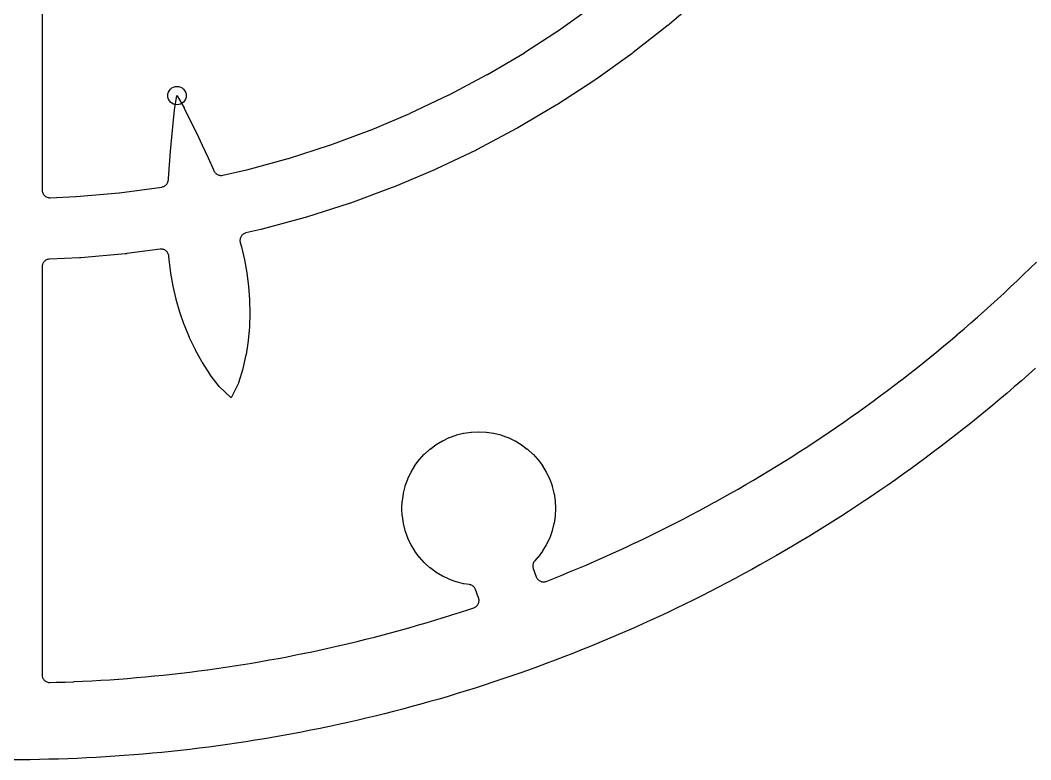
# Model space of a CAD drawing. Header units: millimetres. Extents: x -50 to 50, y -50 to 50.
# Drawn here: x 0.29 to 33.16, y -49.95 to -25.89 of the extents above; entities that cross this region are included whole.
import ezdxf

# ---------------------------------------------------------------- set-up
doc = ezdxf.new("R2010")
doc.units = ezdxf.units.MM
for name, color, linetype in [('CUT_INNER', 6, 'Continuous'), ('CUT_OUTER', 1, 'Continuous'), ('ENGRAVE', 7, 'Continuous')]:
    doc.layers.add(name, color=color, linetype=linetype)

msp = doc.modelspace()

# ---------------------------------------------------------------- linework, layer by layer
at = {"layer": 'CUT_INNER'}
for points in [[(0.999, -21.6311), (0.999, -31.4152), (1.0003, -31.4404), (1.0041, -31.4653), (1.0104, -31.4898), (1.0191, -31.5134), (1.0302, -31.5361), (1.0435, -31.5575), (1.0589, -31.5775), (1.0762, -31.5959), (1.0953, -31.6124), (1.1159, -31.6269), (1.1379, -31.6392), (1.1611, -31.6492), (1.1851, -31.6569), (1.2098, -31.6621), (1.2349, -31.6648), (1.2601, -31.665), (2.1027, -31.6276), (2.1137, -31.6268), (3.5035, -31.5032), (3.5146, -31.5019), (4.8927, -31.3174), (4.9169, -31.3129), (4.9407, -31.3061), (4.9636, -31.2969), (4.9855, -31.2855), (5.0062, -31.2721), (5.0254, -31.2566), (5.043, -31.2393), (5.0589, -31.2204), (5.0728, -31.2), (5.0846, -31.1784), (5.0942, -31.1556), (5.1016, -31.1321), (5.1065, -31.1079), (5.1091, -31.0834), (5.1113, -31.0438), (5.1114, -31.0419), (5.1428, -30.5966), (5.1429, -30.5952), (5.1794, -30.1491), (5.2199, -29.7004), (5.2635, -29.251), (5.2637, -29.2497), (5.3118, -28.8041), (5.3128, -28.7967), (5.3881, -28.3516), (5.3893, -28.3461), (5.3921, -28.3504), (5.6176, -28.742), (5.6211, -28.7486), (5.8211, -29.1497), (5.8217, -29.1509), (6.0181, -29.5555), (6.2118, -29.9618), (6.402, -30.3693), (6.4026, -30.3706), (6.5868, -30.7772), (6.5876, -30.779), (6.5926, -30.7905), (6.6035, -30.8126), (6.6166, -30.8336), (6.6317, -30.8531), (6.6486, -30.8711), (6.6672, -30.8873), (6.6873, -30.9015), (6.7088, -30.9138), (6.7313, -30.9238), (6.7547, -30.9316), (6.7788, -30.9371), (6.8033, -30.9401), (6.8279, -30.9407), (6.8525, -30.9389), (6.8769, -30.9347), (7.6538, -30.7594), (7.6646, -30.7568), (9.0107, -30.3896), (9.0213, -30.3865), (10.3499, -29.96), (10.3604, -29.9564), (11.6687, -29.4714), (11.679, -29.4674), (12.9645, -28.9248), (12.9746, -28.9203), (14.2348, -28.3213), (14.2447, -28.3163), (15.477, -27.662), (15.4867, -27.6566), (16.6888, -26.9482), (16.6983, -26.9424), (17.8678, -26.1814), (17.8769, -26.1751), (19.0116, -25.363)], [(22.5069, -25.0764), (21.4088, -26.0201), (21.4067, -26.0219), (21.3746, -26.0483), (21.3724, -26.05), (20.2335, -26.9442), (20.2313, -26.9459), (20.1981, -26.9708), (20.1959, -26.9724), (19.0184, -27.8152), (19.0162, -27.8168), (18.9818, -27.8402), (18.9795, -27.8417), (17.7659, -28.6314), (17.7635, -28.6329), (17.7282, -28.6548), (17.7258, -28.6562), (16.4783, -29.3913), (16.4759, -29.3927), (16.4397, -29.413), (16.4372, -29.4143), (15.1584, -30.0933), (15.1559, -30.0946), (15.1188, -30.1133), (15.1163, -30.1145), (13.8086, -30.7361), (13.8061, -30.7373), (13.7681, -30.7543), (13.7656, -30.7554), (12.4316, -31.3184), (12.429, -31.3194), (12.3904, -31.3347), (12.3878, -31.3357), (11.0301, -31.839), (11.0275, -31.8399), (10.9882, -31.8535), (10.9856, -31.8544), (9.6069, -32.2969), (9.6043, -32.2977), (9.5645, -32.3096), (9.5618, -32.3103), (8.1648, -32.6913), (8.1622, -32.692), (8.1218, -32.702), (8.1191, -32.7027), (7.632, -32.8125), (7.6077, -32.8193), (7.5842, -32.8285), (7.5618, -32.8401), (7.5406, -32.8538), (7.5209, -32.8696), (7.503, -32.8873), (7.4868, -32.9067), (7.4728, -32.9276), (7.4609, -32.9499), (7.4513, -32.9732), (7.4441, -32.9974), (7.4394, -33.0222), (7.4372, -33.0473), (7.4376, -33.0725), (7.4405, -33.0976), (7.4459, -33.1223), (7.4841, -33.2622), (7.4853, -33.2673), (7.5808, -33.6859), (7.582, -33.6915), (7.6579, -34.1131), (7.6589, -34.1192), (7.714, -34.5442), (7.7146, -34.5507), (7.7476, -34.9793), (7.748, -34.9861), (7.7577, -35.4187), (7.7577, -35.4257), (7.7431, -35.8625), (7.7426, -35.8697), (7.7024, -36.311), (7.7015, -36.3184), (7.6339, -36.7644), (7.6324, -36.7723), (7.5341, -37.2229), (7.5316, -37.2323), (7.3942, -37.6891), (7.3925, -37.694), (7.3904, -37.6988), (7.1557, -38.1729), (7.1529, -38.1779), (7.1485, -38.1741), (6.7637, -37.8112), (6.76, -37.8075), (6.7567, -37.8034), (6.4691, -37.4229), (6.4635, -37.4149), (6.2147, -37.0266), (6.2106, -37.0197), (5.9922, -36.6251), (5.9888, -36.6184), (5.7976, -36.2186), (5.7947, -36.212), (5.6292, -35.8075), (5.6267, -35.8009), (5.4855, -35.3919), (5.4835, -35.3854), (5.3654, -34.9721), (5.3638, -34.9658), (5.2677, -34.5481), (5.2665, -34.5421), (5.1912, -34.1204), (5.1903, -34.1147), (5.1344, -33.689), (5.1338, -33.6838), (5.1233, -33.5658), (5.1198, -33.5408), (5.1138, -33.5163), (5.1054, -33.4925), (5.0946, -33.4697), (5.0816, -33.4481), (5.0664, -33.4279), (5.0493, -33.4094), (5.0304, -33.3927), (5.01, -33.3779), (4.9881, -33.3653), (4.9651, -33.355), (4.9412, -33.347), (4.9165, -33.3415), (4.8915, -33.3385), (4.8663, -33.338), (4.8411, -33.3401), (3.7536, -33.4857), (3.7509, -33.4861), (3.7096, -33.4907), (3.7068, -33.491), (2.2646, -33.6193), (2.2618, -33.6195), (2.2204, -33.6223), (2.2176, -33.6224), (1.2379, -33.6659), (1.2142, -33.6681), (1.1907, -33.6726), (1.1679, -33.6792), (1.1457, -33.688), (1.1245, -33.6989), (1.1044, -33.7117), (1.0856, -33.7264), (1.0683, -33.7429), (1.0527, -33.7609), (1.0389, -33.7803), (1.0269, -33.8009), (1.017, -33.8226), (1.0092, -33.8451), (1.0035, -33.8683), (1.0001, -33.8919), (0.999, -33.9157), (0.999, -47.1858), (1.0002, -47.2107), (1.004, -47.2354), (1.0101, -47.2596), (1.0187, -47.283), (1.0295, -47.3055), (1.0426, -47.3268), (1.0577, -47.3467), (1.0747, -47.365), (1.0934, -47.3815), (1.1137, -47.396), (1.1354, -47.4085), (1.1581, -47.4187), (1.1818, -47.4266), (1.2062, -47.4321), (1.2309, -47.4351), (1.2559, -47.4357), (1.4548, -47.4302), (1.4564, -47.4301), (1.7458, -47.4204), (1.7474, -47.4203), (2.0368, -47.4088), (2.0383, -47.4087), (2.3276, -47.3954), (2.3291, -47.3953), (2.6184, -47.3802), (2.6199, -47.3801), (2.9091, -47.3632), (2.9106, -47.3632), (3.1996, -47.3445), (3.2011, -47.3444), (3.4901, -47.324), (3.4916, -47.3239), (3.7804, -47.3017), (3.7819, -47.3016), (4.0705, -47.2776), (4.0721, -47.2775), (4.3605, -47.2517), (4.3621, -47.2516), (4.6504, -47.2241), (4.6519, -47.2239), (4.9401, -47.1947), (4.9416, -47.1945), (5.2296, -47.1635), (5.2311, -47.1633), (5.5188, -47.1305), (5.5204, -47.1303), (5.8079, -47.0957), (5.8095, -47.0955), (6.0968, -47.0592), (6.0983, -47.059), (6.3854, -47.0209), (6.387, -47.0207), (6.6738, -46.9808), (6.6753, -46.9806), (6.962, -46.939), (6.9635, -46.9388), (7.2499, -46.8954), (7.2514, -46.8952), (7.5375, -46.85), (7.539, -46.8498), (7.8248, -46.8029), (7.8263, -46.8027), (8.1118, -46.754), (8.1133, -46.7538), (8.3985, -46.7034), (8.4, -46.7031), (8.6849, -46.651), (8.6865, -46.6507), (8.971, -46.5968), (8.9725, -46.5965), (9.2568, -46.5409), (9.2583, -46.5406), (9.5422, -46.4832), (9.5437, -46.4829), (9.8272, -46.4238), (9.8287, -46.4234), (10.1119, -46.3626), (10.1134, -46.3623), (10.3962, -46.2997), (10.3976, -46.2993), (10.68, -46.235), (10.6815, -46.2347), (10.9635, -46.1686), (10.965, -46.1683), (11.2466, -46.1005), (11.2481, -46.1001), (11.5293, -46.0306), (11.5308, -46.0302), (11.8115, -45.959), (11.813, -45.9586), (12.0933, -45.8856), (12.0948, -45.8853), (12.3746, -45.8106), (12.3761, -45.8102), (12.6554, -45.7338), (12.6569, -45.7334), (12.9358, -45.6553), (12.9373, -45.6549), (13.2157, -45.575), (13.2172, -45.5746), (13.4951, -45.4931), (13.4966, -45.4927), (13.774, -45.4094), (13.7755, -45.409), (14.0524, -45.3241), (14.0538, -45.3236), (14.3302, -45.237), (14.3317, -45.2365), (14.6075, -45.1482), (14.609, -45.1477), (14.8843, -45.0577), (14.8857, -45.0572), (15.044, -45.0044), (15.0672, -44.9954), (15.0894, -44.984), (15.1104, -44.9705), (15.1299, -44.955), (15.1478, -44.9376), (15.1639, -44.9185), (15.178, -44.8979), (15.1899, -44.876), (15.1997, -44.853), (15.207, -44.8292), (15.212, -44.8047), (15.2145, -44.7799), (15.2145, -44.7549), (15.212, -44.7301), (15.2071, -44.7056), (15.1997, -44.6818), (15.1021, -44.4135), (15.0926, -44.3909), (15.081, -44.3695), (15.0673, -44.3492), (15.0518, -44.3304), (15.0345, -44.3132), (15.0156, -44.2978), (14.9952, -44.2843), (14.9737, -44.2728), (14.9511, -44.2635), (14.9278, -44.2564), (14.9038, -44.2517), (14.7235, -44.2249), (14.7115, -44.2225), (14.4856, -44.166), (14.4739, -44.1624), (14.2547, -44.084), (14.2434, -44.0793), (14.0329, -43.9797), (14.0221, -43.9739), (13.8224, -43.8543), (13.8122, -43.8474), (13.6252, -43.7088), (13.6157, -43.701), (13.4432, -43.5446), (13.4346, -43.536), (13.2782, -43.3634), (13.2704, -43.354), (13.1317, -43.167), (13.1249, -43.1568), (13.0052, -42.9571), (12.9995, -42.9463), (12.8999, -42.7358), (12.8952, -42.7245), (12.8168, -42.5053), (12.8132, -42.4935), (12.7567, -42.2677), (12.7543, -42.2557), (12.7201, -42.0254), (12.7189, -42.0132), (12.7075, -41.7806), (12.7075, -41.7684), (12.7189, -41.5358), (12.7201, -41.5236), (12.7543, -41.2933), (12.7567, -41.2813), (12.8132, -41.0555), (12.8168, -41.0437), (12.8952, -40.8245), (12.8999, -40.8132), (12.9995, -40.6027), (13.0052, -40.5919), (13.1249, -40.3922), (13.1317, -40.382), (13.2704, -40.195), (13.2782, -40.1856), (13.4346, -40.0131), (13.4432, -40.0044), (13.6157, -39.848), (13.6252, -39.8403), (13.8122, -39.7016), (13.8224, -39.6948), (14.0221, -39.5751), (14.0329, -39.5693), (14.2434, -39.4697), (14.2547, -39.465), (14.4739, -39.3866), (14.4856, -39.3831), (14.7115, -39.3265), (14.7235, -39.3241), (14.9538, -39.2899), (14.966, -39.2887), (15.1985, -39.2773), (15.2108, -39.2773), (15.4433, -39.2887), (15.4555, -39.2899), (15.6858, -39.3241), (15.6979, -39.3265), (15.9237, -39.3831), (15.9354, -39.3866), (16.1546, -39.465), (16.166, -39.4697), (16.3764, -39.5693), (16.3873, -39.5751), (16.5869, -39.6948), (16.5971, -39.7016), (16.7841, -39.8403), (16.7936, -39.848), (16.9661, -40.0044), (16.9748, -40.0131), (17.1311, -40.1856), (17.1389, -40.195), (17.2776, -40.382), (17.2844, -40.3922), (17.4041, -40.5919), (17.4099, -40.6027), (17.5094, -40.8132), (17.5141, -40.8245), (17.5926, -41.0437), (17.5961, -41.0555), (17.6527, -41.2813), (17.6551, -41.2933), (17.6892, -41.5236), (17.6905, -41.5358), (17.7019, -41.7684), (17.7019, -41.7806), (17.6905, -42.0132), (17.6892, -42.0254), (17.6551, -42.2557), (17.6527, -42.2677), (17.5961, -42.4935), (17.5926, -42.5053), (17.5141, -42.7245), (17.5094, -42.7358), (17.4099, -42.9463), (17.4041, -42.9571), (17.2844, -43.1568), (17.2776, -43.167), (17.1389, -43.354), (17.1311, -43.3634), (17.029, -43.4761), (17.0134, -43.4952), (16.9997, -43.5157), (16.9881, -43.5374), (16.9787, -43.5602), (16.9716, -43.5839), (16.9669, -43.6081), (16.9645, -43.6326), (16.9646, -43.6573), (16.9671, -43.6818), (16.9721, -43.7059), (16.9794, -43.7295), (17.0773, -43.9985), (17.087, -44.0215), (17.0989, -44.0434), (17.113, -44.0641), (17.1291, -44.0832), (17.147, -44.1006), (17.1665, -44.1162), (17.1875, -44.1297), (17.2097, -44.141), (17.233, -44.1501), (17.2571, -44.1568), (17.2817, -44.1611), (17.3066, -44.1629), (17.3315, -44.1622), (17.3563, -44.1591), (17.3806, -44.1534), (17.4043, -44.1454), (17.6192, -44.0602), (17.6206, -44.0596), (17.8892, -43.9513), (17.8907, -43.9507), (18.1586, -43.8407), (18.16, -43.8401), (18.4272, -43.7284), (18.4286, -43.7278), (18.6952, -43.6146), (18.6966, -43.6139), (18.9625, -43.499), (18.9639, -43.4984), (19.229, -43.3818), (19.2304, -43.3812), (19.4948, -43.263), (19.4962, -43.2624), (19.7599, -43.1426), (19.7613, -43.142), (20.0243, -43.0206), (20.0257, -43.0199), (20.2879, -42.8969), (20.2893, -42.8962), (20.5507, -42.7716), (20.5521, -42.7709), (20.8127, -42.6447), (20.8141, -42.644), (21.074, -42.5162), (21.0754, -42.5155), (21.3345, -42.3861), (21.3359, -42.3854), (21.5942, -42.2544), (21.5955, -42.2537), (21.853, -42.1211), (21.8544, -42.1204), (22.1111, -41.9862), (22.1124, -41.9855), (22.3683, -41.8497), (22.3696, -41.849), (22.6246, -41.7117), (22.626, -41.711), (22.8802, -41.5721), (22.8815, -41.5713), (23.1348, -41.4309), (23.1361, -41.4302), (23.3886, -41.2882), (23.3899, -41.2874), (23.6415, -41.1439), (23.6428, -41.1431), (23.8935, -40.9981), (23.8948, -40.9973), (24.1446, -40.8507), (24.1459, -40.8499), (24.3948, -40.7018), (24.3961, -40.701), (24.6441, -40.5513), (24.6454, -40.5505), (24.8924, -40.3993), (24.8937, -40.3985), (25.1399, -40.2458), (25.1412, -40.245), (25.3863, -40.0908), (25.3876, -40.09), (25.6318, -39.9343), (25.6331, -39.9335), (25.8764, -39.7763), (25.8777, -39.7754), (26.12, -39.6168), (26.1212, -39.6159), (26.3626, -39.4557), (26.3638, -39.4549), (26.6042, -39.2932), (26.6054, -39.2924), (26.8448, -39.1293), (26.846, -39.1284), (27.0843, -38.9638), (27.0856, -38.9629), (27.3229, -38.7969), (27.3242, -38.796), (27.5604, -38.6285), (27.5617, -38.6276), (27.7969, -38.4587), (27.7982, -38.4578), (28.0324, -38.2874), (28.0336, -38.2865), (28.2668, -38.1147), (28.268, -38.1137), (28.5001, -37.9405), (28.5014, -37.9396), (28.7324, -37.7649), (28.7336, -37.764), (28.9636, -37.5879), (28.9648, -37.587), (29.1937, -37.4095), (29.1949, -37.4085), (29.4227, -37.2296), (29.4239, -37.2287), (29.6505, -37.0484), (29.6517, -37.0475), (29.8773, -36.8658), (29.8785, -36.8648), (30.103, -36.6818), (30.1041, -36.6808), (30.3275, -36.4964), (30.3286, -36.4954), (30.5508, -36.3096), (30.552, -36.3086), (30.773, -36.1215), (30.7742, -36.1205), (30.9941, -35.932), (30.9953, -35.931), (31.214, -35.7411), (31.2151, -35.7401), (31.4327, -35.5489), (31.4339, -35.5479), (31.6502, -35.3554), (31.6514, -35.3543), (31.8666, -35.1605), (31.8677, -35.1595), (32.0817, -34.9643), (32.0829, -34.9633), (32.2957, -34.7668), (32.2968, -34.7658), (32.5084, -34.568), (32.5095, -34.5669), (32.7199, -34.3679), (32.721, -34.3668), (32.9301, -34.1664), (32.9312, -34.1654), (33.1391, -33.9638), (33.1402, -33.9627), (33.3469, -33.7598)]]:
    msp.add_lwpolyline(points, dxfattribs=at)
at = {"layer": 'CUT_OUTER'}
msp.add_lwpolyline([(33.3172, -37.2151), (33.0882, -37.4189), (32.858, -37.6212), (32.6266, -37.8221), (32.3939, -38.0216), (32.16, -38.2196), (31.9249, -38.4162), (31.6885, -38.6114), (31.451, -38.8051), (31.2123, -38.9973), (30.9725, -39.1881), (30.7314, -39.3774), (30.4892, -39.5653), (30.2459, -39.7516), (30.0014, -39.9364), (29.7558, -40.1198), (29.5091, -40.3016), (29.2612, -40.4819), (29.0123, -40.6607), (28.7622, -40.8379), (28.5111, -41.0136), (28.2589, -41.1878), (28.0057, -41.3604), (27.7514, -41.5315), (27.496, -41.701), (27.2396, -41.8689), (26.9822, -42.0353), (26.7238, -42.2), (26.4643, -42.3632), (26.2039, -42.5248), (25.9425, -42.6848), (25.6801, -42.8431), (25.4167, -42.9999), (25.1524, -43.1551), (24.8871, -43.3086), (24.6209, -43.4605), (24.3538, -43.6107), (24.0857, -43.7593), (23.8168, -43.9063), (23.5469, -44.0516), (23.2762, -44.1953), (23.0046, -44.3372), (22.7321, -44.4776), (22.4588, -44.6162), (22.1846, -44.7532), (21.9096, -44.8885), (21.6337, -45.022), (21.3571, -45.1539), (21.0796, -45.2841), (20.8013, -45.4126), (20.5223, -45.5394), (20.2425, -45.6645), (19.9619, -45.7878), (19.6806, -45.9094), (19.3985, -46.0293), (19.1157, -46.1475), (18.8322, -46.2639), (18.548, -46.3786), (18.2631, -46.4915), (17.9775, -46.6027), (17.6912, -46.7121), (17.4042, -46.8198), (17.1166, -46.9257), (16.8284, -47.0299), (16.5395, -47.1322), (16.25, -47.2328), (15.9598, -47.3317), (15.6691, -47.4287), (15.3778, -47.5239), (15.0859, -47.6174), (14.7935, -47.7091), (14.5004, -47.7989), (14.2069, -47.887), (13.9128, -47.9733), (13.6182, -48.0578), (13.323, -48.1404), (13.0274, -48.2213), (12.7313, -48.3003), (12.4347, -48.3775), (12.1376, -48.4529), (11.8401, -48.5264), (11.5421, -48.5982), (11.2437, -48.6681), (10.9449, -48.7362), (10.6456, -48.8024), (10.346, -48.8668), (10.0459, -48.9294), (9.7455, -48.9901), (9.4447, -49.0489), (9.1436, -49.106), (8.8421, -49.1612), (8.5403, -49.2145), (8.2382, -49.266), (7.9357, -49.3156), (7.633, -49.3633), (7.3299, -49.4093), (7.0266, -49.4533), (6.7231, -49.4955), (6.4192, -49.5358), (6.1152, -49.5743), (5.8109, -49.6108), (5.5064, -49.6456), (5.2016, -49.6784), (4.8967, -49.7094), (4.5916, -49.7385), (4.2863, -49.7657), (3.9809, -49.7911), (3.6753, -49.8146), (3.3696, -49.8362), (3.0637, -49.856), (2.7578, -49.8738), (2.4517, -49.8898), (2.1455, -49.9039), (1.8393, -49.9161), (1.533, -49.9265), (1.2265, -49.9349), (1.221, -49.9351), (0.9194, -49.9415), (0.613, -49.9462), (0.3065, -49.9491), (0, -49.95)], dxfattribs=at)
at = {"layer": 'ENGRAVE'}
msp.add_circle((5.3891, -28.3453), 0.2997, dxfattribs=at)

doc.saveas('drawing.dxf')
